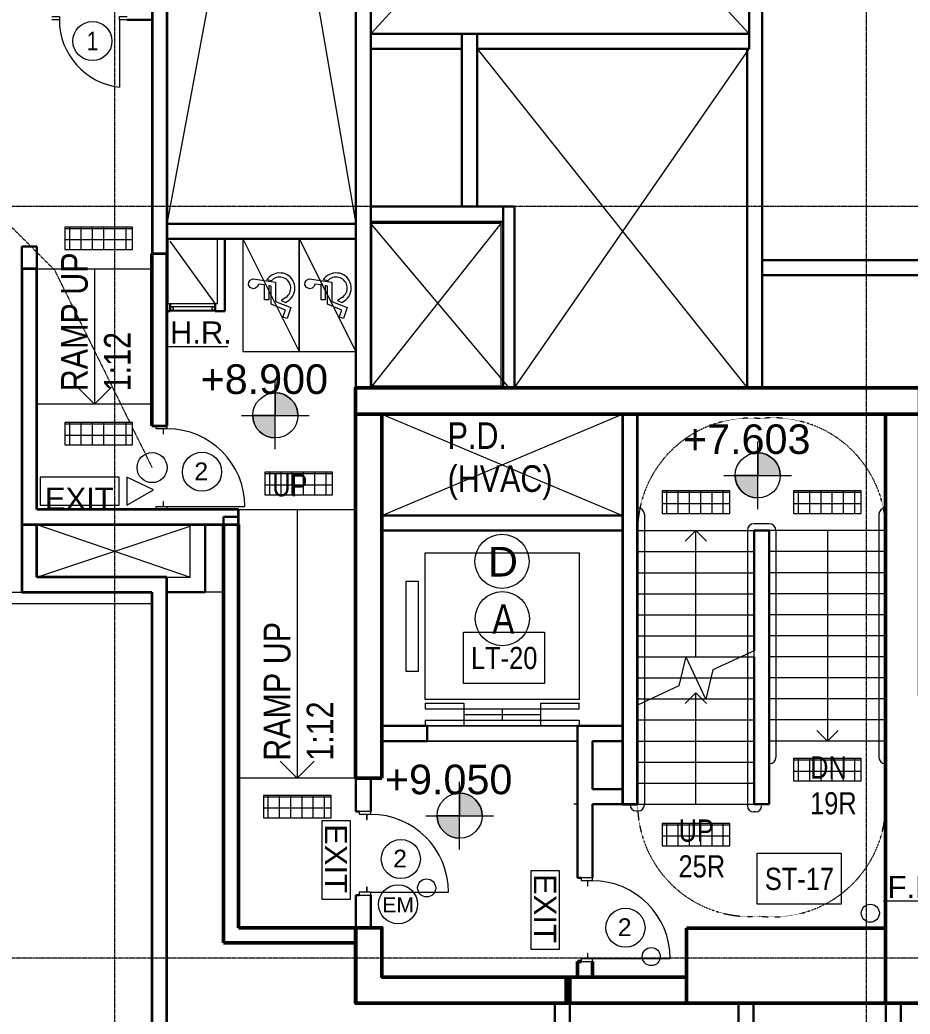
# Model space of a CAD drawing. Header units: millimetres. Extents: x -11708 to 484395, y -10237143 to 211873.
# Drawn here: x 173476 to 185318, y 11762 to 24991 of the extents above; entities that cross this region are included whole.
import ezdxf
from ezdxf.enums import TextEntityAlignment as Align

# ---------------------------------------------------------------- set-up
doc = ezdxf.new("R2010")
doc.units = ezdxf.units.MM
for name, pattern in [('Dash2', [3, 1.5, -1.5]), ('Grid Line', [21, 12, -3, 3, -3]), ('Hidden', [2.25, 1, -1.25]), ('Overhead', [1.8, 1.2, -0.6])]:
    doc.linetypes.add(name, pattern=pattern)
for name, color, linetype, lineweight in [('0-1', 7, 'Continuous', 5), ('0-4', 7, 'Continuous', 18), ('A-ANNO-NOTE', 7, 'Continuous', 5), ('A-ANNO-NOTE-1', 7, 'Continuous', 20), ('A-CLNG', 7, 'Continuous', 9), ('A-DETL', 102, 'Continuous', 5), ('A-DETL-1', 102, 'Continuous', 9), ('A-DETL-2', 102, 'Continuous', 18), ('A-DETL-4', 102, 'Hidden', 5), ('A-DETL-GENF', 7, 'Continuous', 5), ('A-DETL-HDLN-1', 7, 'Dash2', 5), ('A-DOOR', 7, 'Continuous', 5), ('A-DOOR-1', 7, 'Continuous', 9), ('A-DOOR-FRAM', 7, 'Continuous', 5), ('A-FLOR', 7, 'Continuous', 18), ('A-GLAZ', 7, 'Continuous', 5), ('A-GLAZ-1', 7, 'Continuous', 18), ('A-WALL-3', 7, 'Continuous', 35), ('G-ANNO-DIMS', 7, 'Continuous', 5), ('G-ANNO-TEXT', 7, 'Continuous', 5), ('I-WALL', 7, 'Continuous', 9), ('I-WALL-3', 7, 'Continuous', 30), ('I-WALL-4', 7, 'Continuous', 18), ('OAP0503_', 210, 'Continuous', 35), ('OAP280_W', 210, 'Continuous', 50), ('Q-SPCQ', 7, 'Continuous', 5), ('S-BEAM-4', 7, 'Continuous', 35), ('S-GRID-1', 7, 'Grid Line', 5), ('S-STRS', 7, 'Continuous', 5), ('S-STRS-2', 7, 'Overhead', 5), ('S-STRS-MBND', 7, 'Continuous', 5)]:
    doc.layers.add(name, color=color, linetype=linetype, lineweight=lineweight)
doc.layers.add('P39B-2F_T$0$A-Symb-Door', color=7, linetype='Continuous')
doc.styles.add('Arial Narrow', font='ARIALN.TTF', dxfattribs={"height": 353.981763})
doc.styles.add('Arial Narrow_1', font='ARIALN.TTF', dxfattribs={"height": 294.984802})
doc.styles.add('Arial_1', font='arial.ttf', dxfattribs={"height": 393.413174})
doc.styles.add('Arial_2', font='arial.ttf', dxfattribs={"height": 1.475299})
doc.styles.add('Arial_3', font='arial.ttf', dxfattribs={"height": 688.473054})
doc.styles.add('Arial_5', font='arial.ttf', dxfattribs={"height": 1.18024})
doc.styles.add('Arial_7', font='arial.ttf', dxfattribs={"height": 1.967066})
doc.styles.add('Arial_8', font='arial.ttf', dxfattribs={"width": 0.8, "height": 1.967066})
doc.styles.add('P39B-2F_T$0$1.25mm -200', font='arial.ttf', dxfattribs={"width": 0.8, "height": 250})

# ---------------------------------------------------------------- blocks, each defined once
blk = doc.blocks.new('ARC_ANN_HR_HOSE-REEL - ARC_ANN_HR_HOSE-REEL-881492-B1_F PART PLAN AT _8_6mPD')
at = {"layer": 'A-ANNO-NOTE-1'}
blk.add_line((-1.804, 0), (2.187, 0), dxfattribs=at)
at = {"layer": 'A-ANNO-NOTE', "insert": (0.406, 1.662), "char_height": 1.4753, "width": 4.896, "attachment_point": 2, "line_spacing_factor": 0.938532, "style": 'Arial_2'}
blk.add_mtext('H.R.', dxfattribs=at)
blk = doc.blocks.new('ARC_ANN_FIRE-RATING_two_ - bottom right-911402-B1_F PART PLAN AT _8_6mPD')
at = {"layer": 'A-ANNO-NOTE'}
for centre, radius in [((0, 0), 1.3), ((1.718, -1.92), 0.6)]:
    blk.add_circle(centre, radius, dxfattribs=at)
at = {"layer": 'A-ANNO-NOTE', "insert": (-0.05, 0.62), "char_height": 1.18, "width": 1.0944, "attachment_point": 2, "line_spacing_factor": 0.938532, "style": 'Arial_5'}
blk.add_mtext('2', dxfattribs=at)
blk = doc.blocks.new('ARC_ANN_FIRE-RATING_two_ - none-909955-B1_F PART PLAN AT _8_6mPD')
at = {"layer": 'A-ANNO-NOTE'}
blk.add_circle((0, 0), 1.3, dxfattribs=at)
at = {"layer": 'A-ANNO-NOTE', "insert": (-0.05, 0.62), "char_height": 1.18, "width": 1.0944, "attachment_point": 2, "line_spacing_factor": 0.938532, "style": 'Arial_5'}
blk.add_mtext('2', dxfattribs=at)
blk = doc.blocks.new('ARC_ANN_EXIT - ARC_ANN_EXIT-878429-B1_F PART PLAN AT _8_6mPD')
at = {"layer": 'A-ANNO-NOTE'}
for p, q in [((-2.124, 0), (-2.124, 1.862)), ((-2.124, 1.862), (3.134, 1.862)), ((3.134, 1.862), (3.134, 0)), ((3.134, 0), (-2.124, 0))]:
    blk.add_line(p, q, dxfattribs=at)
at = {"layer": 'A-ANNO-NOTE', "insert": (0.406, 1.662), "char_height": 1.4753, "width": 5.454, "attachment_point": 2, "line_spacing_factor": 0.938532, "style": 'Arial_2'}
blk.add_mtext('EXIT', dxfattribs=at)
blk = doc.blocks.new('ARC_ANN_SYMB_LIFT_FRS - FRS-LIFT-5376037-B1_F PART PLAN AT _8_6mPD')
at = {"layer": 'A-ANNO-NOTE'}
blk.add_circle((0, 0), 1.8, dxfattribs=at)
at = {"layer": 'A-ANNO-NOTE', "insert": (0.07, 0.958), "char_height": 1.967, "width": 1.728, "attachment_point": 2, "line_spacing_factor": 0.938532, "style": 'Arial_8'}
blk.add_mtext('A', dxfattribs=at)
blk = doc.blocks.new('Spot Elevations - Spot Elevation - Exterior Filled-23614-B1_F PART PLAN AT _8_6mPD')
at = {"layer": 'G-ANNO-DIMS'}
h = blk.add_hatch(color=256, dxfattribs=at)
edge = h.paths.add_edge_path(flags=0)
edge.add_arc((-2.24, 2.25), 1.5, 0, 90, ccw=False)
edge.add_line((-0.74, 2.25), (-2.24, 2.25))
edge.add_line((-2.24, 2.25), (-2.24, 3.75))
h = blk.add_hatch(color=256, dxfattribs=at)
edge = h.paths.add_edge_path(flags=0)
edge.add_arc((-2.24, 2.25), 1.5, 180, 270, ccw=False)
edge.add_line((-3.74, 2.25), (-2.24, 2.25))
edge.add_line((-2.24, 2.25), (-2.24, 0.75))
for p, q in [((-2.24, 0), (-2.24, 4.5)), ((-2.24, 3.75), (-2.24, 2.25)), ((-4.49, 2.25), (0.01, 2.25)), ((-2.24, 2.25), (-3.74, 2.25)), ((-2.24, 0.75), (-2.24, 2.25)), ((-2.24, 2.25), (-0.74, 2.25))]:
    blk.add_line(p, q, dxfattribs=at)
blk.add_circle((-2.24, 2.25), 1.5, dxfattribs=at)
for start, end in [(360, 90), (180, 270)]:
    blk.add_arc((-2.24, 2.25), 1.5, start, end, dxfattribs=at)
blk = doc.blocks.new('ARC_DOOR_M41_SINGLE_METAL_WITH_VP - 900x2100mm-35065413-B1_F PART PLAN AT _8_6mPD')
at = {"layer": 'A-DOOR-1'}
for p, q in [((-520, 100), (-557, 100)), ((-557, 100), (-557, -52)), ((-520, 53), (-520, 100)), ((-450, 53), (-520, 53)), ((-520, -52), (-520, 46)), ((-520, 46), (-450, 46)), ((-450, 46), (-450, 53)), ((520, 53), (450, 53)), ((450, 53), (450, 46)), ((450, 46), (520, 46)), ((557, 100), (520, 100)), ((520, 100), (520, 53)), ((520, 46), (520, -52)), ((557, -52), (557, 100)), ((-557, -52), (-520, -52)), ((520, -52), (557, -52))]:
    blk.add_line(p, q, dxfattribs=at)
at = {"layer": 'A-DOOR-FRAM'}
blk.add_line((517, 100), (517, 1134), dxfattribs=at)
blk.add_arc((517, 100), 1034, 90, 180, dxfattribs=at)
blk = doc.blocks.new('ARC_TFP_FS_HR_DISPLAY - ARC_TFP_FS_HR_800x600 _DEEP_-26280763-B1_F PART PLAN AT _8_6mPD')
at = {"layer": 'Q-SPCQ'}
for p, q in [((330, 860), (-330, 860)), ((-330, 860), (-330, 0)), ((-300, 860), (300, 30)), ((330, 0), (330, 860)), ((-330, 0), (330, 0))]:
    blk.add_line(p, q, dxfattribs=at)
blk = doc.blocks.new('ARC_WIN_HR - 600-31727789-B1_F PART PLAN AT _8_6mPD')
at = {"layer": 'A-GLAZ'}
blk.add_line((260, 38), (-260, 38), dxfattribs=at)
at = {"layer": 'A-GLAZ-1'}
for p, q in [((-300, 38), (-260, 38)), ((-260, 38), (-260, -6)), ((260, -6), (260, 38)), ((260, 38), (300, 38)), ((-260, -6), (-300, -6)), ((-295, -6), (295, -6)), ((-295, -50), (-295, -6)), ((300, -6), (260, -6)), ((295, -6), (295, -50))]:
    blk.add_line(p, q, dxfattribs=at)
blk = doc.blocks.new('ARC_SYMB_REFUSE - ARC_SYMB_REFUSE B-27975952-B1_F PART PLAN AT _8_6mPD')
at = {"layer": 'A-DETL-GENF'}
for p, q in [((-750, 0), (750, 750)), ((750, 0), (750, 750)), ((28, 571), (71, 507)), ((71, 507), (95, 568)), ((95, 568), (73, 601)), ((82, 433), (164, 637)), ((196, 565), (119, 376)), ((164, 637), (309, 588)), ((291, 531), (196, 565)), ((309, 588), (291, 531)), ((-219, 137), (-173, 433)), ((-173, 433), (82, 433)), ((-245, 355), (-210, 317)), ((-210, 317), (-198, 385)), ((-198, 385), (-204, 391)), ((-137, 289), (-150, 206)), ((60, 289), (-137, 289)), ((-123, 376), (-128, 346)), ((-128, 346), (60, 346)), ((119, 376), (-123, 376)), ((60, 346), (60, 289)), ((-203, 96), (-219, 137)), ((-150, 206), (-120, 197)), ((-120, 197), (-93, 169)), ((-86, 135), (-102, 97)), ((-93, 169), (-86, 135)), ((-750, 0), (750, 0)), ((-750, -750), (750, 0)), ((750, 0), (-750, 0)), ((-176, 77), (-203, 96)), ((-137, 74), (-176, 77)), ((-102, 97), (-137, 74)), ((750, -750), (750, 0)), ((82, -317), (164, -113)), ((164, -113), (309, -162)), ((28, -179), (71, -243)), ((71, -243), (95, -182)), ((95, -182), (73, -149)), ((196, -185), (119, -374)), ((291, -219), (196, -185)), ((309, -162), (291, -219)), ((-245, -395), (-210, -433)), ((-219, -613), (-173, -317)), ((-210, -433), (-198, -365)), ((-198, -365), (-204, -359)), ((-173, -317), (82, -317)), ((-123, -374), (-128, -404)), ((119, -374), (-123, -374)), ((-137, -461), (-150, -544)), ((60, -461), (-137, -461)), ((-128, -404), (60, -404)), ((60, -404), (60, -461)), ((-203, -654), (-219, -613)), ((-176, -673), (-203, -654)), ((-150, -544), (-120, -553)), ((-102, -653), (-137, -676)), ((-120, -553), (-93, -581)), ((-86, -615), (-102, -653)), ((-93, -581), (-86, -615)), ((-750, -750), (750, -750)), ((-137, -676), (-176, -673))]:
    blk.add_line(p, q, dxfattribs=at)
for centre, radius in [((-95, 490), 202), ((-95, 490), 147), ((-95, -260), 202), ((-95, -260), 147)]:
    blk.add_arc(centre, radius, 33.4988, 222.1532, dxfattribs=at)
blk = doc.blocks.new('ARC_CWP_DOR_SINGLE_TYPE_LC-EXT - Single Door_Type A-35816683-B1_F PART PLAN AT _8_6mPD')
at = {"layer": 'A-DOOR'}
blk.add_arc((500, 0), 900, 180, 263.6206297916, dxfattribs=at)
at = {"layer": 'A-DOOR-1'}
for p, q in [((-500, 45), (-400, 45)), ((-400, 0), (-500, 0)), ((-400, 45), (-400, 0)), ((400, 45), (500, 45)), ((400, 0), (400, 45)), ((400, 0), (400, -894.427191)), ((500, 0), (400, 0))]:
    blk.add_line(p, q, dxfattribs=at)
blk = doc.blocks.new('ARC_DOR_INT_ELEVATOR - 2000 x 2100-29579530-B1_F PART PLAN AT _8_6mPD')
at = {"layer": 'A-DOOR'}
for p, q in [((-1000, 100), (1000, 100)), ((-1000, -100), (1000, -100))]:
    blk.add_line(p, q, dxfattribs=at)
blk = doc.blocks.new('ARC_LIFT_4 PANEL_CENTER - LT-20 - 2050 x 1950mm-30658036-B1_F PART PLAN AT _8_6mPD')
at = {"layer": 'Q-SPCQ'}
for p, q in [((-1025, 350), (-1025, 2300)), ((-1025, 2300), (1025, 2300)), ((1025, 2300), (1025, 350)), ((-1280, 725), (-1280, 1925)), ((-1280, 1925), (-1120, 1925)), ((-1120, 1925), (-1120, 725)), ((-1120, 725), (-1280, 725)), ((1025, 350), (-1025, 350)), ((-1025, 300), (-1025, 225)), ((-1025, 300), (-512.5, 300)), ((-512.5, 300), (-512.5, 0)), ((512.5, 0), (512.5, 300)), ((512.5, 300), (1025, 300)), ((1025, 225), (1025, 300)), ((-1025, 225), (1025, 225)), ((-512.5, 150), (512.5, 150)), ((0, 225), (0, 75)), ((-1025, 75), (-1025, 0)), ((-1025, 75), (1025, 75)), ((-1025, 0), (-512.5, 0)), ((512.5, 0), (1025, 0)), ((1025, 75), (1025, 0))]:
    blk.add_line(p, q, dxfattribs=at)
blk = doc.blocks.new('ARC_DOOR_M41_SINGLE_METAL_WITH_VP - 900x2500mm-29508676-B1_F PART PLAN AT _8_6mPD')
at = {"layer": 'A-DOOR-1'}
for p, q in [((-520, 100), (-557, 100)), ((-557, 100), (-557, -52)), ((-520, 53), (-520, 100)), ((-450, 53), (-520, 53)), ((-520, -52), (-520, 46)), ((-520, 46), (-450, 46)), ((-450, 46), (-450, 53)), ((520, 53), (450, 53)), ((450, 53), (450, 46)), ((450, 46), (520, 46)), ((557, 100), (520, 100)), ((520, 100), (520, 53)), ((520, 46), (520, -52)), ((557, -52), (557, 100)), ((-557, -52), (-520, -52)), ((520, -52), (557, -52))]:
    blk.add_line(p, q, dxfattribs=at)
at = {"layer": 'A-DOOR-FRAM'}
blk.add_line((517, 100), (517, 1134), dxfattribs=at)
blk.add_arc((517, 100), 1034, 90, 180, dxfattribs=at)
blk = doc.blocks.new('ARC_DOOR_M40_SINGLE_METAL - 900x2100mm-29504179-B1_F PART PLAN AT _8_6mPD')
at = {"layer": 'A-DOOR'}
blk.add_line((517, 100), (517, 1134), dxfattribs=at)
at = {"layer": 'A-DOOR-FRAM'}
for p, q in [((-520, 100), (-557, 100)), ((-557, 100), (-557, -52)), ((-520, 40), (-520, 100)), ((-450, 40), (-520, 40)), ((-520, -52), (-520, 33)), ((-520, 33), (-450, 33)), ((-450, 33), (-450, 40)), ((520, 40), (450, 40)), ((450, 40), (450, 33)), ((450, 33), (520, 33)), ((557, 100), (520, 100)), ((520, 100), (520, 40)), ((520, 33), (520, -52)), ((557, -52), (557, 100)), ((-557, -52), (-520, -52)), ((520, -52), (557, -52))]:
    blk.add_line(p, q, dxfattribs=at)
blk.add_arc((517, 100), 1034, 90, 180, dxfattribs=at)
blk = doc.blocks.new('A$C41A67BAA')
at = {"layer": 'OAP0503_'}
for p, q in [((20500, 12635), (20500, 7085)), ((20700, 7085), (20700, 12635)), ((18967, 9171), (18767, 9171)), ((18767, 9171), (18767, 4870)), ((18967, 5971), (18967, 9171)), ((20500, 7085), (20700, 7085)), ((21650, 5971), (18967, 5971)), ((21650, 5771), (21650, 5971)), ((18967, 5071), (18967, 5771)), ((18967, 5771), (21650, 5771)), ((20696, 5071), (18967, 5071)), ((20696, -1887), (20696, 5071)), ((18767, 4870), (20496, 4870)), ((20496, 4870), (20496, -1887))]:
    blk.add_line(p, q, dxfattribs=at)
at = {"layer": 'OAP280_W'}
for p, q in [((20495, 9371), (20495, 7086)), ((20500, 9371), (20495, 9371)), ((20495, 7086), (20500, 7086)), ((21450, 5771), (21450, 206)), ((21650, 406), (21650, 5771)), ((23208, 406), (21650, 406)), ((21450, 206), (23208, 206))]:
    blk.add_line(p, q, dxfattribs=at)
for points in [[(30708, 7240), (23208, 7240), (23208, 7590), (30708, 7590)], [(23558, 2394), (23208, 2394), (23208, 7240), (23558, 7240)], [(27608, 400), (30258, 400), (30258, -600), (27608, -600)]]:
    blk.add_lwpolyline(points, close=True, dxfattribs=at)
for points in [[(30958, -600), (30258, -600), (30258, 7240), (30708, 7240), (30708, 3500), (30958, 3500), (30958, -600)], [(27608, -250), (23558, -250), (23558, 406), (23208, 406), (23208, -600), (27608, -600)]]:
    blk.add_lwpolyline(points, dxfattribs=at)
blk = doc.blocks.new('ARC_ANN_SYMB_LIFT_ACCESSIBLE - DISABILITY-LIFT-5376428-M_ 2_F PLAN')
at = {"layer": 'A-ANNO-NOTE'}
blk.add_circle((0, 0), 1.8, dxfattribs=at)
at = {"layer": 'A-ANNO-NOTE', "insert": (0.07, 0.958), "char_height": 1.967, "width": 2.352, "attachment_point": 2, "line_spacing_factor": 0.938532, "style": 'Arial_5'}
blk.add_mtext('D', dxfattribs=at)
blk = doc.blocks.new('ARC_ANN_FE_FIRE HYDRANT - 3-5415365-LG_F PLAN')
at = {"layer": 'A-ANNO-NOTE'}
blk.add_circle((-2.685, -0.821), 0.6, dxfattribs=at)
at = {"layer": 'A-ANNO-NOTE-1'}
blk.add_line((-1.804, 0), (2.187, 0), dxfattribs=at)
at = {"layer": 'A-ANNO-NOTE', "insert": (0.406, 1.662), "char_height": 1.4753, "width": 4.626, "attachment_point": 2, "line_spacing_factor": 0.938532, "style": 'Arial_2'}
blk.add_mtext('F.H.', dxfattribs=at)
blk = doc.blocks.new('A$C6D657B21')
at = {"layer": 'A-ANNO-NOTE'}
blk.add_circle((-71829, -177887), 260, dxfattribs=at)
at = {"layer": 'A-ANNO-NOTE', "insert": (-71828, -177794), "char_height": 200, "width": 218.88, "attachment_point": 2, "line_spacing_factor": 0.938532, "style": 'Arial_7'}
blk.add_mtext('EM', dxfattribs=at)
blk = doc.blocks.new('A$C0051683D')
at = {"layer": 'A-ANNO-NOTE'}
for p, q in [((435, 1509), (62, 1509)), ((62, 1509), (62, 457)), ((435, 457), (435, 1509)), ((62, 457), (435, 457)), ((62, 353), (266, 0)), ((435, 353), (62, 353)), ((266, 0), (435, 353))]:
    blk.add_line(p, q, dxfattribs=at)
at = {"layer": 'A-ANNO-NOTE', "insert": (-2, 987), "char_height": 295.1, "width": 1090.8, "attachment_point": 8, "rotation": 270, "line_spacing_factor": 0.938532, "style": 'Arial_3'}
blk.add_mtext('EXIT', dxfattribs=at)
blk = doc.blocks.new('P39B-2F_T$0$DOOR-MARK')
at = {"layer": 'A-ANNO-NOTE', "ltscale": 100}
blk.add_circle((0, 0), 260, dxfattribs=at)

msp = doc.modelspace()

# ---------------------------------------------------------------- hatches: boundary and pattern name
at = {"layer": 'A-DETL-GENF'}
h = msp.add_hatch(dxfattribs=at)
h.set_pattern_fill('FP_39', color=256, style=0, pattern_type=2)
h.set_pattern_definition([(180, (196191.03, 141466.96), (-2e-14, -150), []), (270, (196191.03, 141466.96), (150, 9e-15), [])])
h.paths.add_polyline_path([(174076.3, 21934.7), (174976.3, 21934.7), (174976.3, 22234.7), (174076.3, 22234.7)], flags=0)
h = msp.add_hatch(dxfattribs=at)
h.set_pattern_fill('FP_38', color=256, style=0, pattern_type=2)
h.set_pattern_definition([(180, (196191.03, 138866.96), (-2e-14, -150), []), (270, (196191.03, 138866.96), (150, 9e-15), [])])
h.paths.add_polyline_path([(174076.3, 19334.7), (174976.3, 19334.7), (174976.3, 19634.7), (174076.3, 19634.7)], flags=0)
h = msp.add_hatch(dxfattribs=at)
h.set_pattern_fill('FP_32', color=256, style=0, pattern_type=2)
h.set_pattern_definition([(180, (198849.46, 138204.8), (2e-14, -150), []), (270, (198849.46, 138204.8), (150, 9e-15), [])])
h.paths.add_polyline_path([(176734.7, 18672.6), (177634.7, 18672.6), (177634.7, 18972.6), (176734.7, 18972.6)], flags=0)
h = msp.add_hatch(dxfattribs=at)
h.set_pattern_fill('FP_34', color=256, style=0, pattern_type=2)
h.set_pattern_definition([(180, (204132.58, 137956.17), (2e-14, -150), []), (270, (204132.58, 137956.17), (150, 9e-15), [])])
h.paths.add_polyline_path([(182017.8, 18424), (182917.8, 18424), (182917.8, 18724), (182017.8, 18724)], flags=0)
h = msp.add_hatch(dxfattribs=at)
h.set_pattern_fill('FP_35', color=256, style=0, pattern_type=2)
h.set_pattern_definition([(180, (205882.65, 137956.17), (2e-14, -150), []), (270, (205882.65, 137956.17), (150, 9e-15), [])])
h.paths.add_polyline_path([(183767.9, 18424), (184667.9, 18424), (184667.9, 18724), (183767.9, 18724)], flags=0)
h = msp.add_hatch(dxfattribs=at)
h.set_pattern_fill('FP_36', color=256, style=0, pattern_type=2)
h.set_pattern_definition([(180, (205882.65, 134396.17), (2e-14, -150), []), (270, (205882.65, 134396.17), (150, 9e-15), [])])
h.paths.add_polyline_path([(183767.9, 14864), (184667.9, 14864), (184667.9, 15164), (183767.9, 15164)], flags=0)
h = msp.add_hatch(dxfattribs=at)
h.set_pattern_fill('FP_33', color=256, style=0, pattern_type=2)
h.set_pattern_definition([(180, (198829.46, 133904.8), (2e-14, -150), []), (270, (198829.46, 133904.8), (150, 9e-15), [])])
h.paths.add_polyline_path([(176714.7, 14372.6), (177614.7, 14372.6), (177614.7, 14672.6), (176714.7, 14672.6)], flags=0)
h = msp.add_hatch(dxfattribs=at)
h.set_pattern_fill('FP_37', color=256, style=0, pattern_type=2)
h.set_pattern_definition([(180, (204132.58, 133532.5), (2e-14, -150), []), (270, (204132.58, 133532.5), (150, 9e-15), [])])
h.paths.add_polyline_path([(182017.8, 14000.3), (182917.8, 14000.3), (182917.8, 14300.3), (182017.8, 14300.3)], flags=0)

# ---------------------------------------------------------------- linework, layer by layer
at = {"layer": 'A-CLNG'}
msp.add_line((176184.6, 17376.5), (175942.9, 17376.5), dxfattribs=at)
at = {"layer": 'A-DETL'}
for p, q in [((174131.4, 44600.6), (177942.9, 22276.5)), ((175434.6, 22276.5), (177943, 35730.6)), ((178142.9, 24805.6), (183151.2, 30280.6)), ((178143, 30280.6), (183176.7, 24805.6)), ((178143, 24805.6), (183176.7, 30280.6)), ((179556.9, 24605.6), (183151.1, 20095.6)), ((180054.6, 20095.6), (183176.7, 24605.6)), ((174076.3, 22234.7), (174076.3, 21934.7)), ((174976.3, 22234.7), (174076.3, 22234.7)), ((174976.3, 21934.7), (174976.3, 22234.7)), ((178142.9, 20095.6), (179879.6, 22280.6)), ((178142.9, 22275.5), (179979.6, 20095.6)), ((174076.3, 21934.7), (174976.3, 21934.7)), ((178292.9, 19745.6), (181492.9, 18395.6)), ((178292.9, 18395.6), (181492.9, 19745.6)), ((174076.3, 19634.7), (174076.3, 19334.7)), ((174976.3, 19634.7), (174076.3, 19634.7)), ((174976.3, 19334.7), (174976.3, 19634.7)), ((174076.3, 19334.7), (174976.3, 19334.7)), ((176734.7, 18972.6), (176734.7, 18672.6)), ((177634.7, 18972.6), (176734.7, 18972.6)), ((177634.7, 18672.6), (177634.7, 18972.6)), ((176734.7, 18672.6), (177634.7, 18672.6)), ((182017.8, 18724), (182017.8, 18424)), ((182917.8, 18724), (182017.8, 18724)), ((182917.8, 18424), (182917.8, 18724)), ((183767.9, 18724), (183767.9, 18424)), ((184667.9, 18724), (183767.9, 18724)), ((184667.9, 18424), (184667.9, 18724)), ((181782.8, 18416.2), (181782.8, 14546.2)), ((182017.8, 18424), (182917.8, 18424)), ((183767.9, 18424), (184667.9, 18424)), ((184902.8, 18416.2), (184902.8, 15176.2)), ((184982.8, 18496.2), (184992.8, 18496.2)), ((173701.3, 18276.5), (175742.9, 17576.5)), ((173701.3, 17576.5), (175742.9, 18255.9)), ((183442.8, 18286.2), (183242.8, 18286.2)), ((182467.8, 18195.6), (182326.4, 18054.2)), ((182467.8, 16515.6), (182467.8, 18195.6)), ((182467.8, 18195.6), (182609.2, 18054.2)), ((183152.8, 18196.2), (183152.8, 14532.1)), ((183532.8, 18196.2), (183532.8, 15176.2)), ((184217.9, 18195.6), (184217.9, 15395.6)), ((182467.8, 16036.2), (182326.4, 15894.8)), ((182467.8, 14556.2), (182467.8, 16036.2)), ((182467.8, 16036.2), (182609.2, 15894.8)), ((184217.9, 15395.6), (184076.4, 15537)), ((184217.9, 15395.6), (184359.3, 15537)), ((183442.8, 15096.2), (183452.8, 15096.2)), ((183767.9, 15164), (183767.9, 14864)), ((184667.9, 15164), (183767.9, 15164)), ((184667.9, 14864), (184667.9, 15164)), ((184982.8, 15096.2), (184992.8, 15096.2)), ((183767.9, 14864), (184667.9, 14864)), ((176714.7, 14672.6), (176714.7, 14372.6)), ((177614.7, 14672.6), (176714.7, 14672.6)), ((177614.7, 14372.6), (177614.7, 14672.6)), ((181672.8, 14466.2), (181702.8, 14466.2)), ((183262.8, 14452.1), (183232.8, 14452.1)), ((176714.7, 14372.6), (177614.7, 14372.6)), ((182017.8, 14300.3), (182017.8, 14000.3)), ((182917.8, 14300.3), (182017.8, 14300.3)), ((182917.8, 14000.3), (182917.8, 14300.3)), ((182017.8, 14000.3), (182917.8, 14000.3))]:
    msp.add_line(p, q, dxfattribs=at)
msp.add_circle((175234.6, 19033.5), 200, dxfattribs=at)
for centre, radius, start, end in [((181702.8, 18416.2), 80, 0, 90), ((184982.8, 18416.2), 80, 90, 180), ((183242.8, 18196.2), 90, 90, 180), ((183442.8, 18196.2), 90, 0, 90), ((183452.8, 15176.2), 80, 270, 0), ((184982.8, 15176.2), 80, 180, 269.9994), ((181672.8, 14546.2), 80, 180, 270), ((181702.8, 14546.2), 80, 270, 0), ((183232.8, 14532.1), 80, 180, 270), ((183262.8, 14532.1), 80, 270, 0)]:
    msp.add_arc(centre, radius, start, end, dxfattribs=at)
at = {"layer": 'A-DETL-1'}
for p, q in [((174467.9, 21676.5), (174467.9, 19876.5)), ((174467.9, 19876.5), (174241.7, 20102.8)), ((174467.9, 19876.5), (174694.2, 20102.8)), ((177163.7, 18476.5), (177163.7, 14899.7)), ((177163.7, 14899.7), (176937.4, 15125.9)), ((177163.7, 14899.7), (177390, 15125.9))]:
    msp.add_line(p, q, dxfattribs=at)
at = {"layer": 'A-DETL-2'}
for p, q in [((179556.9, 24605.6), (179556.9, 24605.6)), ((183151.2, 24605.6), (183176.7, 24605.6)), ((178155.4, 22280.6), (178155.4, 20120.6)), ((179879.6, 22280.6), (178155.4, 22280.6)), ((179879.6, 20120.6), (179879.6, 22280.6)), ((178155.4, 20120.6), (179879.6, 20120.6)), ((175742.9, 18276.5), (173701.3, 18276.5)), ((173701.3, 18276.5), (173701.3, 17576.5)), ((175742.9, 17576.5), (175742.9, 18276.5)), ((173701.3, 17576.5), (175742.9, 17576.5))]:
    msp.add_line(p, q, dxfattribs=at)
at = {"layer": 'A-DETL-4'}
for centre, start, end in [((183192.9, 18191.4), 85.05842, 179.84033), ((183492.9, 18195.6), 0, 96.5381), ((183192.9, 14559.8), 180.15907, 274.94098), ((183492.9, 14555.6), 263.4613, 359.9994)]:
    msp.add_arc(centre, 1500, start, end, dxfattribs=at)
at = {"layer": 'A-DETL-HDLN-1'}
for p, q in [((172170.2, 23428.6), (173938, 21660.8)), ((173938, 21660.8), (174937.8, 19634.7)), ((174976.3, 19556.9), (175234.6, 19033.5))]:
    msp.add_line(p, q, dxfattribs=at)
at = {"layer": 'A-FLOR'}
for p, q in [((173701.3, 21676.5), (175230, 21676.5)), ((175230, 19876.5), (173701.3, 19876.5)), ((176384.6, 18476.5), (177942.9, 18476.5)), ((155121, 17376.6), (173501.3, 17376.5)), ((154934.6, 17226.6), (175230.9, 17226.6)), ((180892.9, 15395.6), (178892.9, 15395.6)), ((177942.9, 14899.6), (176384.5, 14899.7))]:
    msp.add_line(p, q, dxfattribs=at)
at = {"layer": 'A-WALL-3'}
for p, q in [((175230, 21876.5), (175230, 19591.5)), ((175430, 21876.5), (175230, 21876.5)), ((175430, 19591.5), (175430, 21876.5)), ((173501.3, 21676.5), (173501.3, 18276.5)), ((173701.3, 21676.5), (173501.3, 21676.5)), ((173701.3, 18476.5), (173701.3, 21676.5)), ((180054.6, 20095.6), (177942.9, 20095.6)), ((177942.9, 20095.6), (177942.9, 14899.6)), ((185442.9, 20095.6), (183151.1, 20095.6)), ((178292.9, 19745.6), (181492.9, 19745.6)), ((178292.9, 14899.6), (178292.9, 19745.6)), ((181492.9, 19745.6), (181492.9, 14555.6)), ((181692.9, 19745.6), (184992.9, 19745.6)), ((181692.9, 14555.6), (181692.9, 19745.6)), ((184992.9, 19745.6), (184992.9, 16005.6)), ((175230, 19591.5), (175430, 19591.5)), ((176384.6, 18476.5), (173701.3, 18476.5)), ((176384.6, 18276.5), (176384.6, 18476.5)), ((173501.3, 18276.5), (173701.3, 18276.5)), ((175742.9, 18276.5), (176184.6, 18276.5)), ((184992.9, 16005.6), (184992.9, 11905.6)), ((177942.9, 14899.6), (178292.9, 14899.6)), ((181492.9, 14555.6), (181692.9, 14555.6)), ((183792.9, 12905.6), (182342.9, 12905.6)), ((182342.9, 11905.6), (183792.9, 11905.6)), ((184992.9, 11905.6), (185692.9, 11905.6))]:
    msp.add_line(p, q, dxfattribs=at)
at = {"layer": 'G-ANNO-TEXT', "flags": 128}
for points in [[(179377.6, 16843.9), (180453.6, 16843.9), (180453.6, 16162.9), (179377.6, 16162.9)], [(183285.6, 13904.8), (184400.6, 13904.8), (184400.6, 13223.9), (183285.6, 13223.9)]]:
    msp.add_lwpolyline(points, close=True, dxfattribs=at)
at = {"layer": 'I-WALL'}
msp.add_line((178142.9, 22305.6), (178142.9, 22280.6), dxfattribs=at)
at = {"layer": 'I-WALL-3'}
for p, q in [((183351.1, 20095.6), (183351.2, 33355.6)), ((183176.7, 30280.6), (183176.7, 24605.6)), ((174901.3, 24990.7), (175234.6, 24990.7)), ((175234.6, 24990.7), (175234.6, 19590.5)), ((183176.7, 24805.6), (179356.9, 24805.6)), ((179556.9, 24605.6), (183176.7, 24605.6)), ((180054.6, 22505.6), (178142.9, 22505.6)), ((175434.5, 22276.5), (177942.9, 22276.5)), ((179904.6, 22305.6), (178142.9, 22305.6)), ((178142.9, 22280.6), (178155.4, 22280.6)), ((173501.3, 21975.7), (173501.3, 21676.5)), ((173701.3, 21975.7), (173501.3, 21975.7)), ((173701.3, 21676.5), (173701.3, 21975.7)), ((175434.5, 22076.5), (177942.9, 22076.5)), ((175434.6, 22076.5), (175443.6, 22076.5)), ((175434.6, 21216.5), (175434.6, 22076.5)), ((176203.5, 21116.5), (176203.6, 22076.5)), ((173501.3, 21676.5), (173701.3, 21676.5)), ((175443.5, 21216.5), (175434.6, 21216.5)), ((175473.5, 21116.5), (175473.5, 21216.5)), ((176073.5, 21216.5), (176073.5, 21116.5)), ((175434.6, 21116.5), (175473.5, 21116.5)), ((175434.6, 19590.5), (175434.6, 21116.5)), ((176073.5, 21116.5), (176203.5, 21116.5)), ((178155.4, 20120.6), (178155.4, 20095.6)), ((178155.4, 20095.6), (180054.6, 20095.6)), ((175234.6, 19590.5), (175434.6, 19590.5)), ((181492.9, 18395.6), (178292.9, 18395.6)), ((178292.9, 18395.6), (178292.9, 18195.6)), ((181492.9, 18195.6), (181492.9, 18395.6)), ((173501.3, 18276.5), (173501.3, 17376.5)), ((173701.3, 18276.5), (173501.3, 18276.5)), ((175942.9, 18276.5), (175742.9, 18276.5)), ((175942.9, 17376.5), (175942.9, 18276.5)), ((176184.6, 18376.5), (176184.5, 12711.7)), ((176384.6, 18376.5), (176184.6, 18376.5)), ((176384.5, 12911.7), (176384.6, 18376.5)), ((178292.9, 18195.6), (181492.9, 18195.6)), ((183242.9, 18195.6), (183242.9, 16597)), ((183442.9, 18195.6), (183242.9, 18195.6)), ((183442.9, 14555.6), (183442.9, 18195.6)), ((173501.3, 17376.5), (175231, 17376.5)), ((175231, 17376.5), (175230.9, 11248.9)), ((175430.9, 11248.9), (175431, 17376.5)), ((175431, 17376.5), (175942.9, 17376.5)), ((183242.9, 16515.6), (183242.9, 14555.6)), ((178892.9, 15595.6), (178292.9, 15595.6)), ((178292.9, 15595.6), (178292.9, 15395.6)), ((178892.9, 15395.6), (178892.9, 15595.6)), ((180892.9, 15595.6), (180892.9, 14555.6)), ((181492.9, 15595.6), (180892.9, 15595.6)), ((181492.9, 15395.6), (181492.9, 15595.6)), ((178292.9, 15395.6), (178892.9, 15395.6)), ((181092.9, 14755.6), (181092.9, 15395.6)), ((181092.9, 15395.6), (181492.9, 15395.6)), ((177942.9, 14899.6), (177942.9, 14459.6)), ((178142.9, 14899.6), (177942.9, 14899.6)), ((178142.9, 14459.6), (178142.9, 14899.6)), ((181492.9, 14755.6), (181092.9, 14755.6)), ((181492.9, 14555.6), (181492.9, 14755.6)), ((180892.9, 14555.6), (180892.9, 13575.6)), ((181092.9, 14555.6), (181492.9, 14555.6)), ((181092.9, 13575.6), (181092.9, 14555.6)), ((183242.9, 14555.6), (183442.9, 14555.6)), ((177942.9, 14459.6), (177990.9, 14459.6)), ((180892.9, 13575.6), (180940.9, 13575.6)), ((177942.9, 13345.6), (177942.9, 12911.6)), ((177990.9, 13345.6), (177942.9, 13345.6)), ((178142.9, 12911.6), (178142.9, 13345.6)), ((177942.9, 12911.6), (176384.5, 12911.7)), ((176184.5, 12711.7), (177942.9, 12711.6)), ((180592.9, 11905.6), (180592.9, 11248.9)), ((180792.9, 11248.9), (180792.9, 11905.6)), ((183034.5, 11905.6), (183034.5, 11248.9)), ((183234.5, 11905.6), (183034.5, 11905.6)), ((183234.5, 11248.9), (183234.5, 11905.6)), ((184992.9, 11905.6), (184992.9, 11248.9)), ((185192.9, 11905.6), (184992.9, 11905.6)), ((185192.9, 11248.9), (185192.9, 11905.6))]:
    msp.add_line(p, q, dxfattribs=at)
for points in [[(177943, 31255.6), (177942.9, 20095.6), (178142.9, 20095.6), (178143, 30280.6)], [(178143, 24605.6), (179356.9, 24605.6), (179356.9, 24805.6), (178142.9, 24805.6), (178143, 24605.6)], [(179356.9, 24805.6), (179356.9, 22505.6), (179556.9, 22505.6), (179556.9, 24605.6)], [(179556.9, 24805.6), (179556.9, 24605.6)], [(183151.2, 24605.6), (183151.2, 20095.6)], [(179904.6, 22505.6), (179904.6, 20095.6)], [(180054.6, 20095.6), (180054.6, 22505.6)], [(177942.9, 19745.6), (185442.9, 19745.6), (185442.9, 20095.6), (177942.9, 20095.6), (177942.9, 19745.6)]]:
    msp.add_lwpolyline(points, dxfattribs=at)
msp.add_lwpolyline([(186245.6, 21595.6), (186245.6, 21795.6), (183351.1, 21795.6), (183351.1, 21595.6)], close=True, dxfattribs=at)
at = {"layer": 'I-WALL-4'}
for p, q in [((175473.5, 21172.5), (175473.5, 21216.5)), ((176073.5, 21216.5), (176073.5, 21172.5)), ((175473.5, 21116.5), (175473.5, 21128.5)), ((176073.5, 21116.5), (175473.5, 21116.5)), ((176073.5, 21128.5), (176073.5, 21116.5)), ((180892.9, 15595.6), (178892.9, 15595.6)), ((178892.9, 15395.6), (180892.9, 15395.6))]:
    msp.add_line(p, q, dxfattribs=at)
at = {"layer": 'OAP280_W'}
for p, q in [((177942.9, 12711.6), (177942.9, 12911.6)), ((178292.9, 12911.6), (177942.9, 12911.6)), ((177942.9, 12911.6), (178142.9, 12911.6)), ((178292.9, 12255.6), (178292.9, 12911.6)), ((182342.9, 12905.6), (182342.9, 11905.6)), ((177942.9, 12711.6), (177942.9, 11905.6)), ((180940.9, 12461.6), (180892.9, 12461.6)), ((180892.9, 12461.6), (180892.9, 12255.6)), ((181092.9, 12255.6), (181092.9, 12461.6)), ((182342.9, 12255.6), (178292.9, 12255.6)), ((180742.9, 12255.6), (180742.9, 11905.6)), ((180792.9, 12255.6), (180742.9, 12255.6)), ((180792.9, 11905.6), (180792.9, 12255.6)), ((180792.9, 12255.6), (180792.9, 11905.6)), ((180892.9, 12255.6), (181092.9, 12255.6)), ((182342.9, 11905.6), (182342.9, 12255.6)), ((177942.9, 11905.6), (182342.9, 11905.6))]:
    msp.add_line(p, q, dxfattribs=at)
at = {"layer": 'S-BEAM-4'}
for p, q in [((184992.9, 12905.6), (183792.9, 12905.6)), ((184992.9, 11905.6), (184992.9, 12905.6)), ((183792.9, 11905.6), (184992.9, 11905.6))]:
    msp.add_line(p, q, dxfattribs=at)
at = {"layer": 'S-GRID-1'}
for p, q in [((174734.8, 71409.7), (174734.5, 6132.5)), ((184734.8, 71409.7), (184734.5, 6132.5)), ((191364.2, 22505.6), (135121.9, 22505.9)), ((191364.2, 12505.6), (135121.9, 12505.9))]:
    msp.add_line(p, q, dxfattribs=at)
at = {"layer": 'S-STRS'}
for p, q in [((181692.9, 18195.6), (183242.9, 18195.6)), ((184992.9, 18195.6), (183442.9, 18195.6)), ((181692.9, 17915.6), (183242.9, 17915.6)), ((184992.9, 17915.6), (183442.9, 17915.6)), ((181692.9, 17635.6), (183242.9, 17635.6)), ((184992.9, 17635.6), (183442.9, 17635.6)), ((181692.9, 17355.6), (183242.9, 17355.6)), ((184992.9, 17355.6), (183442.9, 17355.6)), ((181692.9, 17075.6), (183242.9, 17075.6)), ((184992.9, 17075.6), (183442.9, 17075.6)), ((181692.9, 16795.6), (183242.9, 16795.6)), ((184992.9, 16795.6), (183442.9, 16795.6)), ((183242.9, 16515.6), (183242.9, 16597)), ((181692.9, 16515.6), (183242.9, 16515.6)), ((184992.9, 16515.6), (183442.9, 16515.6)), ((181692.9, 16235.6), (183242.9, 16235.6)), ((184992.9, 16235.6), (183442.9, 16235.6)), ((181692.9, 15955.6), (182598.4, 15955.6)), ((182600.7, 15955.6), (183242.9, 15955.6)), ((184992.9, 15955.6), (183442.9, 15955.6)), ((181692.9, 15675.6), (183242.9, 15675.6)), ((184992.9, 15675.6), (183442.9, 15675.6)), ((181692.9, 15395.6), (183242.9, 15395.6)), ((184992.9, 15395.6), (183442.9, 15395.6)), ((181692.9, 15115.6), (183242.9, 15115.6)), ((181692.9, 14835.6), (183242.9, 14835.6)), ((180892.9, 14555.6), (180842.9, 14555.6)), ((181692.9, 14555.6), (183242.9, 14555.6))]:
    msp.add_line(p, q, dxfattribs=at)
at = {"layer": 'S-STRS-2'}
for p, q in [((181692.9, 18195.6), (183242.9, 18195.6)), ((184992.9, 18195.6), (183442.9, 18195.6)), ((181692.9, 17915.6), (183242.9, 17915.6)), ((184992.9, 17915.6), (183442.9, 17915.6)), ((181692.9, 17635.6), (183242.9, 17635.6)), ((184992.9, 17635.6), (183442.9, 17635.6)), ((181692.9, 17355.6), (183242.9, 17355.6)), ((184992.9, 17355.6), (183442.9, 17355.6)), ((181692.9, 17075.6), (183242.9, 17075.6)), ((184992.9, 17075.6), (183442.9, 17075.6)), ((181692.9, 16795.6), (183242.9, 16795.6)), ((184992.9, 16795.6), (183442.9, 16795.6)), ((181692.9, 16515.6), (183242.9, 16515.6)), ((184992.9, 16515.6), (183442.9, 16515.6)), ((181692.9, 16235.6), (183242.9, 16235.6)), ((184992.9, 16235.6), (183442.9, 16235.6)), ((181692.9, 15955.6), (182598.4, 15955.6)), ((182600.7, 15955.6), (183242.9, 15955.6)), ((184992.9, 15955.6), (183442.9, 15955.6)), ((181692.9, 15675.6), (183242.9, 15675.6)), ((184992.9, 15675.6), (183442.9, 15675.6)), ((181692.9, 15395.6), (183242.9, 15395.6)), ((181692.9, 15115.6), (183242.9, 15115.6)), ((181692.9, 14835.6), (183242.9, 14835.6)), ((181692.9, 14555.6), (183242.9, 14555.6))]:
    msp.add_line(p, q, dxfattribs=at)
at = {"layer": 'S-STRS-MBND'}
for p, q in [((183242.9, 16597), (182694.5, 16341.3)), ((182335.8, 16518.8), (182241.3, 16130)), ((182599.9, 15952.4), (182335.8, 16518.8)), ((182694.5, 16341.3), (182599.9, 15952.4)), ((182241.3, 16130), (181692.9, 15874.2))]:
    msp.add_line(p, q, dxfattribs=at)

# ---------------------------------------------------------------- block references
at = {"layer": '0-1'}
for name, p, rotation in [('ARC_CWP_DOR_SINGLE_TYPE_LC-EXT - Single Door_Type A-35816683-B1_F PART PLAN AT _8_6mPD', (174401.3, 24990.7), 359.9997000009001), ('ARC_TFP_FS_HR_DISPLAY - ARC_TFP_FS_HR_800x600 _DEEP_-26280763-B1_F PART PLAN AT _8_6mPD', (175773.6, 22076.5), 179.9997000009), ('ARC_SYMB_REFUSE - ARC_SYMB_REFUSE B-27975952-B1_F PART PLAN AT _8_6mPD', (177192.9, 21326.5), 269.9989443140569), ('ARC_WIN_HR - 600-31727789-B1_F PART PLAN AT _8_6mPD', (175773.5, 21166.5), 179.9997000009), ('ARC_DOOR_M41_SINGLE_METAL_WITH_VP - 900x2100mm-35065413-B1_F PART PLAN AT _8_6mPD', (175334.6, 19033.5), 269.9996999999997)]:
    msp.add_blockref(name, p, dxfattribs=dict(at, rotation=rotation))
at = {"layer": '0-4'}
for name, p, rotation in [('ARC_LIFT_4 PANEL_CENTER - LT-20 - 2050 x 1950mm-30658036-B1_F PART PLAN AT _8_6mPD', (179892.9, 15597.5), 359.9997000009001), ('ARC_DOR_INT_ELEVATOR - 2000 x 2100-29579530-B1_F PART PLAN AT _8_6mPD', (179892.9, 15495.6), 359.9997000009001), ('ARC_DOOR_M41_SINGLE_METAL_WITH_VP - 900x2500mm-29508676-B1_F PART PLAN AT _8_6mPD', (178042.9, 13902.6), 269.9996999999998), ('ARC_DOOR_M40_SINGLE_METAL - 900x2100mm-29504179-B1_F PART PLAN AT _8_6mPD', (180992.9, 13018.6), 269.9996999999997)]:
    msp.add_blockref(name, p, dxfattribs=dict(at, rotation=rotation))
at = {"layer": 'A-ANNO-NOTE'}
msp.add_blockref('A$C6D657B21', (250336.2, 191110.2), dxfattribs=at)
ref = msp.add_blockref('P39B-2F_T$0$DOOR-MARK', (174441.4, 24708.8), dxfattribs=at)
ref.add_attrib('XXX', '1', dxfattribs={"layer": 'P39B-2F_T$0$A-Symb-Door', "lineweight": -3, "ltscale": 100, "height": 250, "style": 'P39B-2F_T$0$1.25mm -200', "width": 0.8}).set_placement((174441.4, 24708.8), align=Align.MIDDLE_CENTER)
at = {"layer": 'A-ANNO-NOTE', "xscale": 200, "yscale": 200, "zscale": 200}
for name, p in [('ARC_ANN_HR_HOSE-REEL - ARC_ANN_HR_HOSE-REEL-881492-B1_F PART PLAN AT _8_6mPD', (175803.6, 20646.2)), ('ARC_ANN_FIRE-RATING_two_ - none-909955-B1_F PART PLAN AT _8_6mPD', (175898.8, 18978.1)), ('ARC_ANN_SYMB_LIFT_ACCESSIBLE - DISABILITY-LIFT-5376428-M_ 2_F PLAN', (179888.8, 17786.4)), ('ARC_ANN_SYMB_LIFT_FRS - FRS-LIFT-5376037-B1_F PART PLAN AT _8_6mPD', (179892.9, 17023.7)), ('ARC_ANN_FIRE-RATING_two_ - bottom right-911402-B1_F PART PLAN AT _8_6mPD', (178543.7, 13825.7)), ('ARC_ANN_FE_FIRE HYDRANT - 3-5415365-LG_F PLAN', (185325.9, 13269.3)), ('ARC_ANN_FIRE-RATING_two_ - bottom right-911402-B1_F PART PLAN AT _8_6mPD', (181531.6, 12912.2))]:
    msp.add_blockref(name, p, dxfattribs=at)
at = {"layer": 'A-ANNO-NOTE', "rotation": 90}
msp.add_blockref('A$C0051683D', (175253.1, 18473), dxfattribs=at)
at = {"layer": 'A-ANNO-NOTE', "xscale": 200, "yscale": 200, "zscale": 200, "rotation": 270}
for p in [(177495.5, 13913.4), (180277.8, 13249)]:
    msp.add_blockref('ARC_ANN_EXIT - ARC_ANN_EXIT-878429-B1_F PART PLAN AT _8_6mPD', p, dxfattribs=at)
at = {"layer": 'G-ANNO-DIMS', "xscale": 199.9999999999998, "yscale": 199.9999999999998, "zscale": 199.9999999999998}
for p in [(177321.9, 19278.1), (183738.8, 18479.7), (179773.6, 13952.5)]:
    msp.add_blockref('Spot Elevations - Spot Elevation - Exterior Filled-23614-B1_F PART PLAN AT _8_6mPD', p, dxfattribs=at)
at = {"layer": 'I-WALL-3'}
msp.add_blockref('A$C41A67BAA', (154734.5, 12505.8), dxfattribs=at)

# ---------------------------------------------------------------- texts
at = {"layer": 'G-ANNO-DIMS', "char_height": 393.41, "width": 2020.8, "attachment_point": 1, "line_spacing_factor": 0.938532, "style": 'Arial_1'}
for s, insert in [('+8.900', (175879.9, 20406.9)), ('+7.603', (182296.8, 19608.5)), ('+9.050', (178331.6, 15081.3))]:
    msp.add_mtext(s, dxfattribs=dict(at, insert=insert))
at = {"layer": 'G-ANNO-TEXT', "char_height": 353.98, "width": 2211.753, "attachment_point": 1, "rotation": 90, "line_spacing_factor": 0.968573, "style": 'Arial Narrow'}
for insert in [(174024.4, 20049.2), (176720.2, 15132.4)]:
    msp.add_mtext('RAMP UP\\P1:12', dxfattribs=dict(at, insert=insert))
at = {"layer": 'G-ANNO-TEXT', "attachment_point": 1, "line_spacing_factor": 0.968573}
for s, insert, char_height, width, style in [('P.D. ^J(HVAC)', (179166, 19636.2), 353.982, 4099.289, 'Arial Narrow'), ('UP', (176833.1, 18946.8), 294.98, 561.6, 'Arial Narrow_1'), ('LT-20', (179477.6, 16648.4), 294.98, 1051.2, 'Arial Narrow_1'), ('DN\\P19R', (183987.7, 15191.2), 294.98, 738, 'Arial Narrow_1'), ('UP\\P25R', (182237.7, 14351.7), 294.98, 738, 'Arial Narrow_1'), ('ST-17', (183385.6, 13709.3), 294.98, 1098, 'Arial Narrow_1')]:
    msp.add_mtext(s, dxfattribs=dict(at, insert=insert, char_height=char_height, width=width, style=style))

doc.saveas('drawing.dxf')
